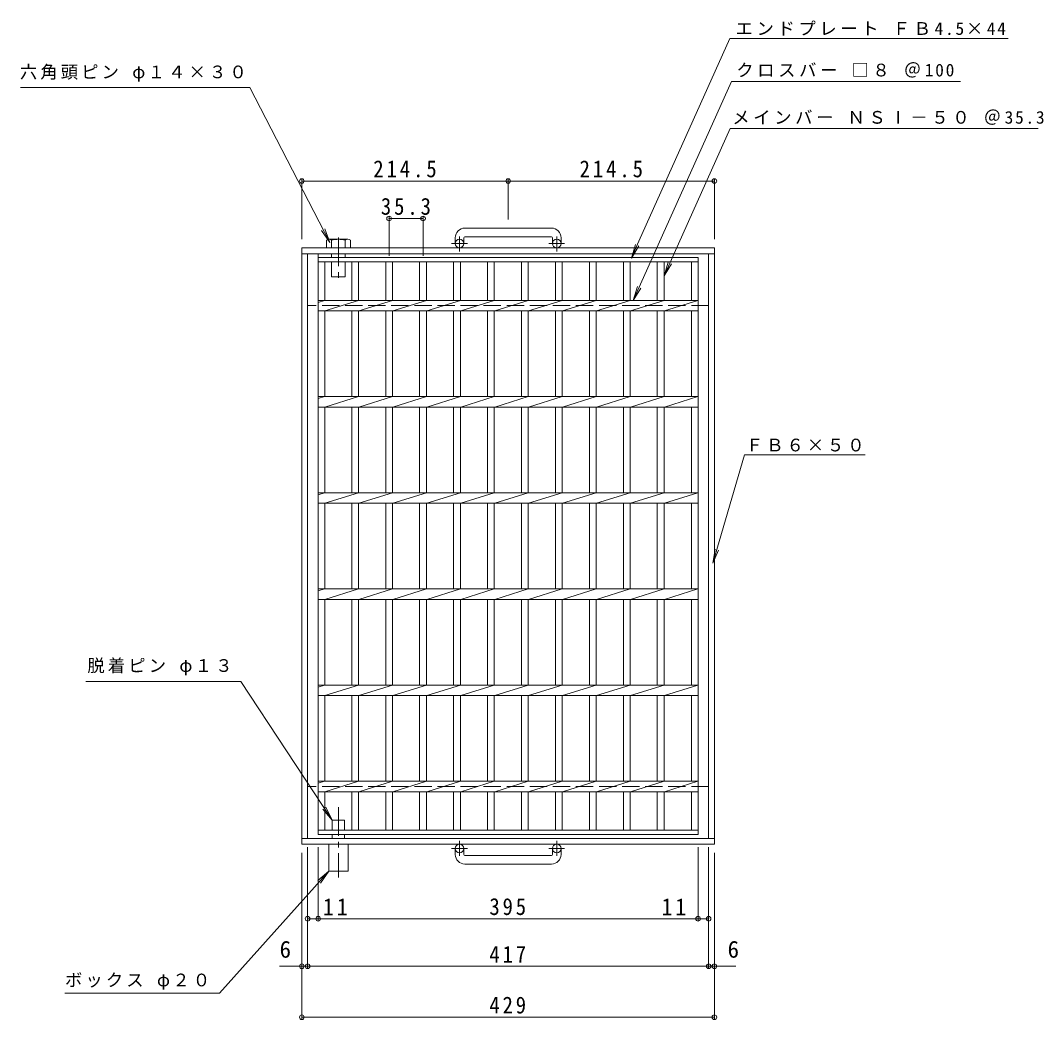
# Model space of a CAD drawing. Units: millimetres, scale not verified. Extents: x -911 to 982, y -823 to 807.
# Drawn here: x -911 to 153, y -232 to 807 of the extents above; entities that cross this region are included whole.
import ezdxf
from ezdxf.enums import TextEntityAlignment as Align

# ---------------------------------------------------------------- set-up
doc = ezdxf.new("R2010")
doc.units = ezdxf.units.MM
doc.header["$LTSCALE"] = 6
doc.header["$PDMODE"] = 32
doc.header["$PDSIZE"] = 4.8
doc.linetypes.add('CHAIN1', pattern=[8, 5, -1, 1, -1])
doc.linetypes.add('DASHED3', pattern=[4, 3, -1])
for name, color, linetype, lineweight in [('A-1_ピット', 2, 'Continuous', 9), ('A-2_蓋', 3, 'Continuous', 9), ('A-4_寸法', 7, 'Continuous', 9), ('A-5_仕様文', 7, 'Continuous', 9), ('A-9_ｸｯｼｮﾝ材', 4, 'Continuous', 9)]:
    doc.layers.add(name, color=color, linetype=linetype, lineweight=lineweight)
doc.styles.add('ＭＳ ゴシック', font='')
doc.styles.get('ＭＳ ゴシック').set_extended_font_data('MS Gothic')

msp = doc.modelspace()

# ---------------------------------------------------------------- linework, layer by layer
at = {"layer": 'A-1_ピット'}
for p, q in [((-358.646, 590.837), (-448.645, 590.837)), ((-458.646, 580.837), (-458.646, 574.737)), ((-449.646, 580.837), (-449.646, 574.737)), ((-448.645, 581.837), (-358.645, 581.837)), ((-357.646, 580.837), (-357.646, 574.737)), ((-348.646, 580.837), (-348.646, 574.737)), ((-618.146, -49.763), (-618.146, 570.237)), ((-189.145, 564.237), (-618.146, 564.237)), ((-612.145, -43.763), (-612.145, 564.237)), ((-195.146, -43.763), (-195.146, 564.237)), ((-189.145, -43.763), (-618.146, -43.763)), ((-189.145, -49.763), (-618.146, -49.763)), ((-458.646, -60.364), (-458.646, -54.264)), ((-449.646, -60.364), (-449.646, -54.264)), ((-448.645, -61.364), (-358.645, -61.364)), ((-357.646, -60.364), (-357.646, -54.264)), ((-348.646, -60.364), (-348.646, -54.264)), ((-358.646, -70.364), (-448.645, -70.364))]:
    msp.add_line(p, q, dxfattribs=at)
at = {"layer": 'A-1_ピット', "linetype": 'CHAIN1'}
for p, q in [((-445.983, 574.737), (-462.39, 574.737)), ((-454.146, 566.629), (-454.146, 582.227)), ((-344.983, 574.737), (-361.39, 574.737)), ((-353.145, 566.629), (-353.145, 582.227)), ((-454.146, -46.156), (-454.146, -61.754)), ((-353.145, -46.156), (-353.145, -61.754)), ((-445.983, -54.264), (-462.39, -54.264)), ((-344.983, -54.264), (-361.39, -54.264))]:
    msp.add_line(p, q, dxfattribs=at)
at = {"layer": 'A-1_ピット', "linetype": 'DASHED3'}
for p, q in [((-195.146, 510.237), (-612.145, 510.237)), ((-195.146, 10.237), (-612.145, 10.237))]:
    msp.add_line(p, q, dxfattribs=at)
at = {"layer": 'A-1_ピット'}
msp.add_lwpolyline([(-189.145, -49.763), (-189.145, 570.237), (-618.146, 570.237)], dxfattribs=at)
for centre in [(-454.146, 574.737), (-353.146, 574.737), (-454.146, -54.264), (-353.146, -54.264)]:
    msp.add_circle(centre, 4.5, dxfattribs=at)
for centre, radius, start, end in [((-448.645, 580.837), 10, 90, 180), ((-358.646, 580.837), 10, 0, 90), ((-448.645, 580.837), 1, 90, 180), ((-358.645, 580.837), 1, 0, 90), ((-448.645, -60.364), 10, 180, 270), ((-448.645, -60.364), 1, 180, 270), ((-358.646, -60.364), 10, 270, 0), ((-358.645, -60.364), 1, 270, 0)]:
    msp.add_arc(centre, radius, start, end, dxfattribs=at)
at = {"layer": 'A-2_蓋'}
for p, q in [((-601.145, -39.763), (-601.145, 564.237)), ((-601.145, 560.237), (-206.145, 560.237)), ((-601.145, 555.737), (-206.145, 555.737)), ((-594.145, 515.737), (-594.145, 555.737)), ((-566.245, 555.737), (-566.245, 515.737)), ((-559.245, 555.737), (-559.245, 515.737)), ((-530.945, 555.737), (-530.945, 515.737)), ((-523.945, 555.737), (-523.945, 515.737)), ((-495.645, 555.737), (-495.645, 515.737)), ((-488.645, 555.737), (-488.645, 515.737)), ((-460.345, 555.737), (-460.345, 515.737)), ((-453.345, 555.737), (-453.345, 515.737)), ((-425.045, 555.737), (-425.045, 515.737)), ((-418.045, 555.737), (-418.045, 515.737)), ((-389.745, 555.737), (-389.745, 515.737)), ((-382.745, 555.737), (-382.745, 515.737)), ((-354.445, 555.737), (-354.445, 515.737)), ((-347.445, 555.737), (-347.445, 515.737)), ((-319.145, 555.737), (-319.145, 515.737)), ((-312.145, 555.737), (-312.145, 515.737)), ((-283.846, 555.737), (-283.846, 515.737)), ((-276.846, 555.737), (-276.846, 515.737)), ((-248.546, 555.737), (-248.546, 515.737)), ((-241.546, 555.737), (-241.546, 515.737)), ((-213.145, 555.737), (-213.145, 515.737)), ((-206.145, 560.237), (-206.145, -39.763)), ((-601.145, 515.737), (-206.145, 515.737)), ((-601.145, 513.657), (-594.545, 515.737)), ((-594.145, 504.737), (-559.245, 515.737)), ((-558.845, 504.737), (-523.945, 515.737)), ((-523.545, 504.737), (-488.645, 515.737)), ((-488.245, 504.737), (-453.345, 515.737)), ((-452.945, 504.737), (-418.045, 515.737)), ((-417.645, 504.737), (-382.745, 515.737)), ((-382.345, 504.737), (-347.445, 515.737)), ((-347.045, 504.737), (-312.145, 515.737)), ((-311.745, 504.737), (-276.846, 515.737)), ((-276.446, 504.737), (-241.546, 515.737)), ((-241.146, 504.737), (-206.246, 515.737)), ((-601.145, 504.737), (-206.145, 504.737)), ((-594.145, 415.736), (-594.145, 504.737)), ((-566.245, 504.737), (-566.245, 415.736)), ((-559.245, 504.737), (-559.245, 415.736)), ((-530.945, 504.737), (-530.945, 415.736)), ((-523.945, 504.737), (-523.945, 415.736)), ((-495.645, 504.737), (-495.645, 415.736)), ((-488.645, 504.737), (-488.645, 415.736)), ((-460.345, 504.737), (-460.345, 415.736)), ((-453.345, 504.737), (-453.345, 415.736)), ((-425.045, 504.737), (-425.045, 415.736)), ((-418.045, 504.737), (-418.045, 415.736)), ((-389.745, 504.737), (-389.745, 415.736)), ((-382.745, 504.737), (-382.745, 415.736)), ((-354.445, 504.737), (-354.445, 415.736)), ((-347.445, 504.737), (-347.445, 415.736)), ((-319.145, 504.737), (-319.145, 415.736)), ((-312.145, 504.737), (-312.145, 415.736)), ((-283.846, 504.737), (-283.846, 415.736)), ((-276.846, 504.737), (-276.846, 415.736)), ((-248.546, 504.737), (-248.546, 415.736)), ((-241.546, 504.737), (-241.546, 415.736)), ((-213.145, 504.737), (-213.145, 415.736)), ((-601.145, 413.657), (-594.545, 415.737)), ((-601.145, 415.736), (-206.145, 415.736)), ((-594.145, 404.737), (-559.245, 415.737)), ((-558.845, 404.737), (-523.945, 415.737)), ((-523.545, 404.737), (-488.645, 415.737)), ((-488.245, 404.737), (-453.345, 415.737)), ((-452.945, 404.737), (-418.045, 415.737)), ((-417.645, 404.737), (-382.745, 415.737)), ((-382.345, 404.737), (-347.445, 415.737)), ((-347.045, 404.737), (-312.145, 415.737)), ((-311.745, 404.737), (-276.846, 415.737)), ((-276.446, 404.737), (-241.546, 415.737)), ((-241.146, 404.737), (-206.246, 415.737)), ((-601.145, 404.737), (-206.145, 404.737)), ((-594.145, 315.736), (-594.145, 404.737)), ((-566.245, 404.737), (-566.245, 315.736)), ((-559.245, 404.737), (-559.245, 315.736)), ((-530.945, 404.737), (-530.945, 315.736)), ((-523.945, 404.737), (-523.945, 315.736)), ((-495.645, 404.737), (-495.645, 315.736)), ((-488.645, 404.737), (-488.645, 315.736)), ((-460.345, 404.737), (-460.345, 315.736)), ((-453.345, 404.737), (-453.345, 315.736)), ((-425.045, 404.737), (-425.045, 315.736)), ((-418.045, 404.737), (-418.045, 315.736)), ((-389.745, 404.737), (-389.745, 315.736)), ((-382.745, 404.737), (-382.745, 315.736)), ((-354.445, 404.737), (-354.445, 315.736)), ((-347.445, 404.737), (-347.445, 315.736)), ((-319.145, 404.737), (-319.145, 315.736)), ((-312.145, 404.737), (-312.145, 315.736)), ((-283.846, 404.737), (-283.846, 315.736)), ((-276.846, 404.737), (-276.846, 315.736)), ((-248.546, 404.737), (-248.546, 315.736)), ((-241.546, 404.737), (-241.546, 315.736)), ((-213.145, 404.737), (-213.145, 315.736)), ((-601.145, 313.657), (-594.545, 315.737)), ((-601.145, 315.736), (-206.145, 315.736)), ((-594.145, 304.737), (-559.245, 315.737)), ((-558.845, 304.737), (-523.945, 315.737)), ((-523.545, 304.737), (-488.645, 315.737)), ((-488.245, 304.737), (-453.345, 315.737)), ((-452.945, 304.737), (-418.045, 315.737)), ((-417.645, 304.737), (-382.745, 315.737)), ((-382.345, 304.737), (-347.445, 315.737)), ((-347.045, 304.737), (-312.145, 315.737)), ((-311.745, 304.737), (-276.846, 315.737)), ((-276.446, 304.737), (-241.546, 315.737)), ((-241.146, 304.737), (-206.246, 315.737)), ((-601.145, 304.737), (-206.145, 304.737)), ((-594.145, 215.736), (-594.145, 304.737)), ((-566.245, 304.737), (-566.245, 215.736)), ((-559.245, 304.737), (-559.245, 215.736)), ((-530.945, 304.737), (-530.945, 215.736)), ((-523.945, 304.737), (-523.945, 215.736)), ((-495.645, 304.737), (-495.645, 215.736)), ((-488.645, 304.737), (-488.645, 215.736)), ((-460.345, 304.737), (-460.345, 215.736)), ((-453.345, 304.737), (-453.345, 215.736)), ((-425.045, 304.737), (-425.045, 215.736)), ((-418.045, 304.737), (-418.045, 215.736)), ((-389.745, 304.737), (-389.745, 215.736)), ((-382.745, 304.737), (-382.745, 215.736)), ((-354.445, 304.737), (-354.445, 215.736)), ((-347.445, 304.737), (-347.445, 215.736)), ((-319.145, 304.737), (-319.145, 215.736)), ((-312.145, 304.737), (-312.145, 215.736)), ((-283.846, 304.737), (-283.846, 215.736)), ((-276.846, 304.737), (-276.846, 215.736)), ((-248.546, 304.737), (-248.546, 215.736)), ((-241.546, 304.737), (-241.546, 215.736)), ((-213.145, 304.737), (-213.145, 215.736)), ((-601.145, 213.657), (-594.545, 215.737)), ((-601.145, 215.736), (-206.145, 215.736)), ((-594.145, 204.737), (-559.245, 215.737)), ((-558.845, 204.737), (-523.945, 215.737)), ((-523.545, 204.737), (-488.645, 215.737)), ((-488.245, 204.737), (-453.345, 215.737)), ((-452.945, 204.737), (-418.045, 215.737)), ((-417.645, 204.737), (-382.745, 215.737)), ((-382.345, 204.737), (-347.445, 215.737)), ((-347.045, 204.737), (-312.145, 215.737)), ((-311.745, 204.737), (-276.846, 215.737)), ((-276.446, 204.737), (-241.546, 215.737)), ((-241.146, 204.737), (-206.246, 215.737)), ((-601.145, 204.737), (-206.145, 204.737)), ((-594.145, 115.736), (-594.145, 204.737)), ((-566.245, 204.737), (-566.245, 115.736)), ((-559.245, 204.737), (-559.245, 115.736)), ((-530.945, 204.737), (-530.945, 115.736)), ((-523.945, 204.737), (-523.945, 115.736)), ((-495.645, 204.737), (-495.645, 115.736)), ((-488.645, 204.737), (-488.645, 115.736)), ((-460.345, 204.737), (-460.345, 115.736)), ((-453.345, 204.737), (-453.345, 115.736)), ((-425.045, 204.737), (-425.045, 115.736)), ((-418.045, 204.737), (-418.045, 115.736)), ((-389.745, 204.737), (-389.745, 115.736)), ((-382.745, 204.737), (-382.745, 115.736)), ((-354.445, 204.737), (-354.445, 115.736)), ((-347.445, 204.737), (-347.445, 115.736)), ((-319.145, 204.737), (-319.145, 115.736)), ((-312.145, 204.737), (-312.145, 115.736)), ((-283.846, 204.737), (-283.846, 115.736)), ((-276.846, 204.737), (-276.846, 115.736)), ((-248.546, 204.737), (-248.546, 115.736)), ((-241.546, 204.737), (-241.546, 115.736)), ((-213.145, 204.737), (-213.145, 115.736)), ((-601.145, 113.657), (-594.545, 115.737)), ((-601.145, 115.736), (-206.145, 115.736)), ((-594.145, 104.737), (-559.245, 115.737)), ((-558.845, 104.737), (-523.945, 115.737)), ((-523.545, 104.737), (-488.645, 115.737)), ((-488.245, 104.737), (-453.345, 115.737)), ((-452.945, 104.737), (-418.045, 115.737)), ((-417.645, 104.737), (-382.745, 115.737)), ((-382.345, 104.737), (-347.445, 115.737)), ((-347.045, 104.737), (-312.145, 115.737)), ((-311.745, 104.737), (-276.846, 115.737)), ((-276.446, 104.737), (-241.546, 115.737)), ((-241.146, 104.737), (-206.246, 115.737)), ((-601.145, 104.737), (-206.145, 104.737)), ((-594.145, 15.736), (-594.145, 104.737)), ((-566.245, 104.737), (-566.245, 15.736)), ((-559.245, 104.737), (-559.245, 15.736)), ((-530.945, 104.737), (-530.945, 15.736)), ((-523.945, 104.737), (-523.945, 15.736)), ((-495.645, 104.737), (-495.645, 15.736)), ((-488.645, 104.737), (-488.645, 15.736)), ((-460.345, 104.737), (-460.345, 15.736)), ((-453.345, 104.737), (-453.345, 15.736)), ((-425.045, 104.737), (-425.045, 15.736)), ((-418.045, 104.737), (-418.045, 15.736)), ((-389.745, 104.737), (-389.745, 15.736)), ((-382.745, 104.737), (-382.745, 15.736)), ((-354.445, 104.737), (-354.445, 15.736)), ((-347.445, 104.737), (-347.445, 15.736)), ((-319.145, 104.737), (-319.145, 15.736)), ((-312.145, 104.737), (-312.145, 15.736)), ((-283.846, 104.737), (-283.846, 15.736)), ((-276.846, 104.737), (-276.846, 15.736)), ((-248.546, 104.737), (-248.546, 15.736)), ((-241.546, 104.737), (-241.546, 15.736)), ((-213.145, 104.737), (-213.145, 15.736)), ((-601.145, 13.657), (-594.545, 15.737)), ((-601.145, 15.736), (-206.145, 15.736)), ((-594.145, 4.737), (-559.245, 15.737)), ((-558.845, 4.737), (-523.945, 15.737)), ((-523.545, 4.737), (-488.645, 15.737)), ((-488.245, 4.737), (-453.345, 15.737)), ((-452.945, 4.737), (-418.045, 15.737)), ((-417.645, 4.737), (-382.745, 15.737)), ((-382.345, 4.737), (-347.445, 15.737)), ((-347.045, 4.737), (-312.145, 15.737)), ((-311.745, 4.737), (-276.846, 15.737)), ((-276.446, 4.737), (-241.546, 15.737)), ((-241.146, 4.737), (-206.246, 15.737)), ((-601.145, 4.737), (-206.145, 4.737)), ((-594.145, -35.263), (-594.145, 4.737)), ((-566.245, 4.737), (-566.245, -35.263)), ((-559.245, 4.737), (-559.245, -35.263)), ((-530.945, 4.737), (-530.945, -35.263)), ((-523.945, 4.737), (-523.945, -35.263)), ((-495.645, 4.737), (-495.645, -35.263)), ((-488.645, 4.737), (-488.645, -35.263)), ((-460.345, 4.737), (-460.345, -35.263)), ((-453.345, 4.737), (-453.345, -35.263)), ((-425.045, 4.737), (-425.045, -35.263)), ((-418.045, 4.737), (-418.045, -35.263)), ((-389.745, 4.737), (-389.745, -35.263)), ((-382.745, 4.737), (-382.745, -35.263)), ((-354.445, 4.737), (-354.445, -35.263)), ((-347.445, 4.737), (-347.445, -35.263)), ((-319.145, 4.737), (-319.145, -35.263)), ((-312.145, 4.737), (-312.145, -35.263)), ((-283.846, 4.737), (-283.846, -35.263)), ((-276.846, 4.737), (-276.846, -35.263)), ((-248.546, 4.737), (-248.546, -35.263)), ((-241.546, 4.737), (-241.546, -35.263)), ((-213.145, 4.737), (-213.145, -35.263)), ((-206.145, -35.263), (-601.145, -35.263)), ((-206.145, -39.763), (-601.145, -39.763))]:
    msp.add_line(p, q, dxfattribs=at)
at = {"layer": 'A-4_寸法'}
for p, q in [((-618.146, 579.237), (-618.146, 641.591)), ((-618.146, 639.791), (-403.646, 639.791)), ((-403.646, 599.837), (-403.646, 641.591)), ((-403.646, 639.791), (-189.145, 639.791)), ((-189.145, 579.237), (-189.145, 641.591)), ((-527.445, 561.884), (-527.445, 602.614)), ((-527.445, 600.814), (-492.145, 600.814)), ((-492.145, 561.884), (-492.145, 602.614)), ((-612.145, -52.763), (-612.145, -178.379)), ((-601.145, -52.763), (-601.145, -128.984)), ((-206.145, -52.763), (-206.145, -128.984)), ((-195.146, -52.763), (-195.146, -178.379)), ((-618.146, -58.763), (-618.146, -231.376)), ((-189.145, -58.763), (-189.145, -231.376)), ((-195.145, -136.184), (-195.145, -128.984)), ((-641.38, -176.579), (-612.145, -176.579)), ((-612.145, -176.579), (-195.146, -176.579)), ((-195.146, -176.579), (-166.74, -176.579)), ((-189.145, -185.579), (-189.145, -178.379)), ((-618.146, -229.576), (-189.145, -229.576))]:
    msp.add_line(p, q, dxfattribs=at)
msp.add_lwpolyline([(-612.145, -127.184), (-601.145, -127.184), (-206.145, -127.184), (-195.145, -127.184)], dxfattribs=at)
for p in [(-618.146, 639.791), (-403.646, 639.791), (-189.145, 639.791), (-527.445, 600.814), (-492.145, 600.814), (-612.145, -127.184), (-601.145, -127.184), (-206.145, -127.184), (-195.145, -127.184), (-618.146, -176.579), (-612.145, -176.579), (-195.146, -176.579), (-189.145, -176.579), (-618.146, -229.576), (-189.145, -229.576)]:
    msp.add_point(p, dxfattribs=at)
at = {"layer": 'A-5_仕様文'}
for p, q in [((-173.124, 787.852), (-275.316, 560.237)), ((-173.124, 787.852), (116.41, 787.852)), ((-672.226, 737.088), (-910.735, 737.088)), ((-672.226, 737.088), (-589.031, 575.894)), ((-171.411, 743.345), (-273.6, 515.737)), ((-171.411, 743.345), (66.77, 743.345)), ((-172.773, 694.26), (147.528, 694.26)), ((-589.031, 575.894), (-597.591, 588.211)), ((-589.031, 575.894), (-594.111, 590.007)), ((-275.545, 559.473), (-271.24, 573.842)), ((-275.545, 559.473), (-267.668, 572.238)), ((-241.546, 541.079), (-233.669, 553.844)), ((-273.6, 515.737), (-269.295, 530.106)), ((-273.6, 515.737), (-265.722, 528.502)), ((-157.883, 355.22), (-32.331, 355.22)), ((-190.794, 242.381), (-184.751, 256.11)), ((-681.558, 119.58), (-842.786, 119.58)), ((-586.646, -24.763), (-593.18, -11.262)), ((-590.146, -77.763), (-601.53, -87.531)), ((-864.492, -204.533), (-703.772, -204.533))]:
    msp.add_line(p, q, dxfattribs=at)
for points in [[(-172.773, 694.26), (-241.546, 541.079), (-237.241, 555.448)], [(-157.883, 355.22), (-190.794, 242.381), (-188.51, 257.206)], [(-681.558, 119.58), (-586.646, -24.763), (-596.452, -13.413)], [(-703.772, -204.533), (-590.146, -77.763), (-598.614, -90.144)]]:
    msp.add_lwpolyline(points, dxfattribs=at)
at = {"layer": 'A-9_ｸｯｼｮﾝ材'}
for p, q in [((-589.865, 579.197), (-570.426, 579.197)), ((-587.145, 570.237), (-587.145, 578.156)), ((-573.145, 570.237), (-573.145, 578.156)), ((-567.706, 578.156), (-567.706, 570.237)), ((-587.145, 564.237), (-587.145, 560.237)), ((-573.145, 564.237), (-573.145, 560.237)), ((-587.145, 555.737), (-587.145, 540.237)), ((-573.145, 555.737), (-573.145, 540.237)), ((-587.145, 540.237), (-573.145, 540.237)), ((-586.646, -24.763), (-573.646, -24.763)), ((-586.646, -24.763), (-586.646, -35.263)), ((-573.646, -24.763), (-573.646, -35.263)), ((-586.646, -39.763), (-586.646, -43.763)), ((-573.646, -39.763), (-573.646, -43.763)), ((-570.145, -49.763), (-570.145, -77.763))]:
    msp.add_line(p, q, dxfattribs=at)
at = {"layer": 'A-9_ｸｯｼｮﾝ材', "linetype": 'CHAIN1'}
for p, q in [((-580.145, 581.132), (-580.145, 534.775)), ((-580.145, -11.06), (-580.145, -84.255))]:
    msp.add_line(p, q, dxfattribs=at)
at = {"layer": 'A-9_ｸｯｼｮﾝ材'}
for points in [[(-592.584, 578.156), (-592.584, 570.237), (-567.706, 570.237)], [(-590.146, -49.763), (-590.146, -77.763), (-570.145, -77.763)]]:
    msp.add_lwpolyline(points, dxfattribs=at)
for centre, radius, start, end in [((-589.865, 575.123), 4.074, 48.12389, 131.8763), ((-580.145, 555.131), 24.066, 73.09029, 106.90971), ((-570.426, 575.123), 4.074, 48.1237, 131.87611)]:
    msp.add_arc(centre, radius, start, end, dxfattribs=at)

# ---------------------------------------------------------------- texts
at = {"layer": 'A-4_寸法', "color": 2, "style": 'ＭＳ ゴシック'}
for p in [(-641.346, -172.979), (-175.512, -172.979)]:
    msp.add_text('6', height=17.6, dxfattribs=at).set_placement(p, align=Align.BOTTOM_LEFT)
at = {"layer": 'A-4_寸法', "color": 2, "char_height": 17.6, "attachment_point": 7, "style": 'ＭＳ ゴシック'}
for s, insert in [('\\T1.28;\\W0.9;214.5', (-543.896, 643.391)), ('\\T1.28;\\W0.9;214.5', (-329.395, 643.391)), ('\\T1.28;\\W0.9;35.3', (-536.045, 604.414)), ('\\T1.27;\\W0.9;395', (-423.145, -123.584)), ('\\T1.27;\\W0.95;11', (-596.316, -123.584)), ('\\T1.27;\\W0.95;11', (-244.273, -123.584)), ('\\T1.27;\\W0.9;417', (-423.146, -172.979)), ('\\T1.27;\\W0.9;429', (-423.145, -225.976))]:
    msp.add_mtext(s, dxfattribs=dict(at, insert=insert))
at = {"layer": 'A-5_仕様文', "char_height": 13.2, "attachment_point": 7, "style": 'ＭＳ ゴシック'}
for s, insert in [('\\T1.21;エンドプレート\\~ＦＢ4.5×44', (-167.139, 790.972)), ('\\T1.18;六角頭ピン\\~φ１４×３０', (-911.338, 743.011)), ('\\T1.21;クロスバー\\~□８\\~＠100', (-166.445, 747.291)), ('\\T1.21;メインバー\\~ＮＳⅠ－５０\\~＠35.3', (-170.544, 698.15)), ('\\T1.17;ＦＢ６×５０', (-156.33, 358.489)), ('\\T1.18;脱着ピン\\~φ１３', (-841.124, 125.884)), ('\\T1.18;ボックス\\~φ２０', (-864.429, -201.052))]:
    msp.add_mtext(s, dxfattribs=dict(at, insert=insert))

doc.saveas('drawing.dxf')
